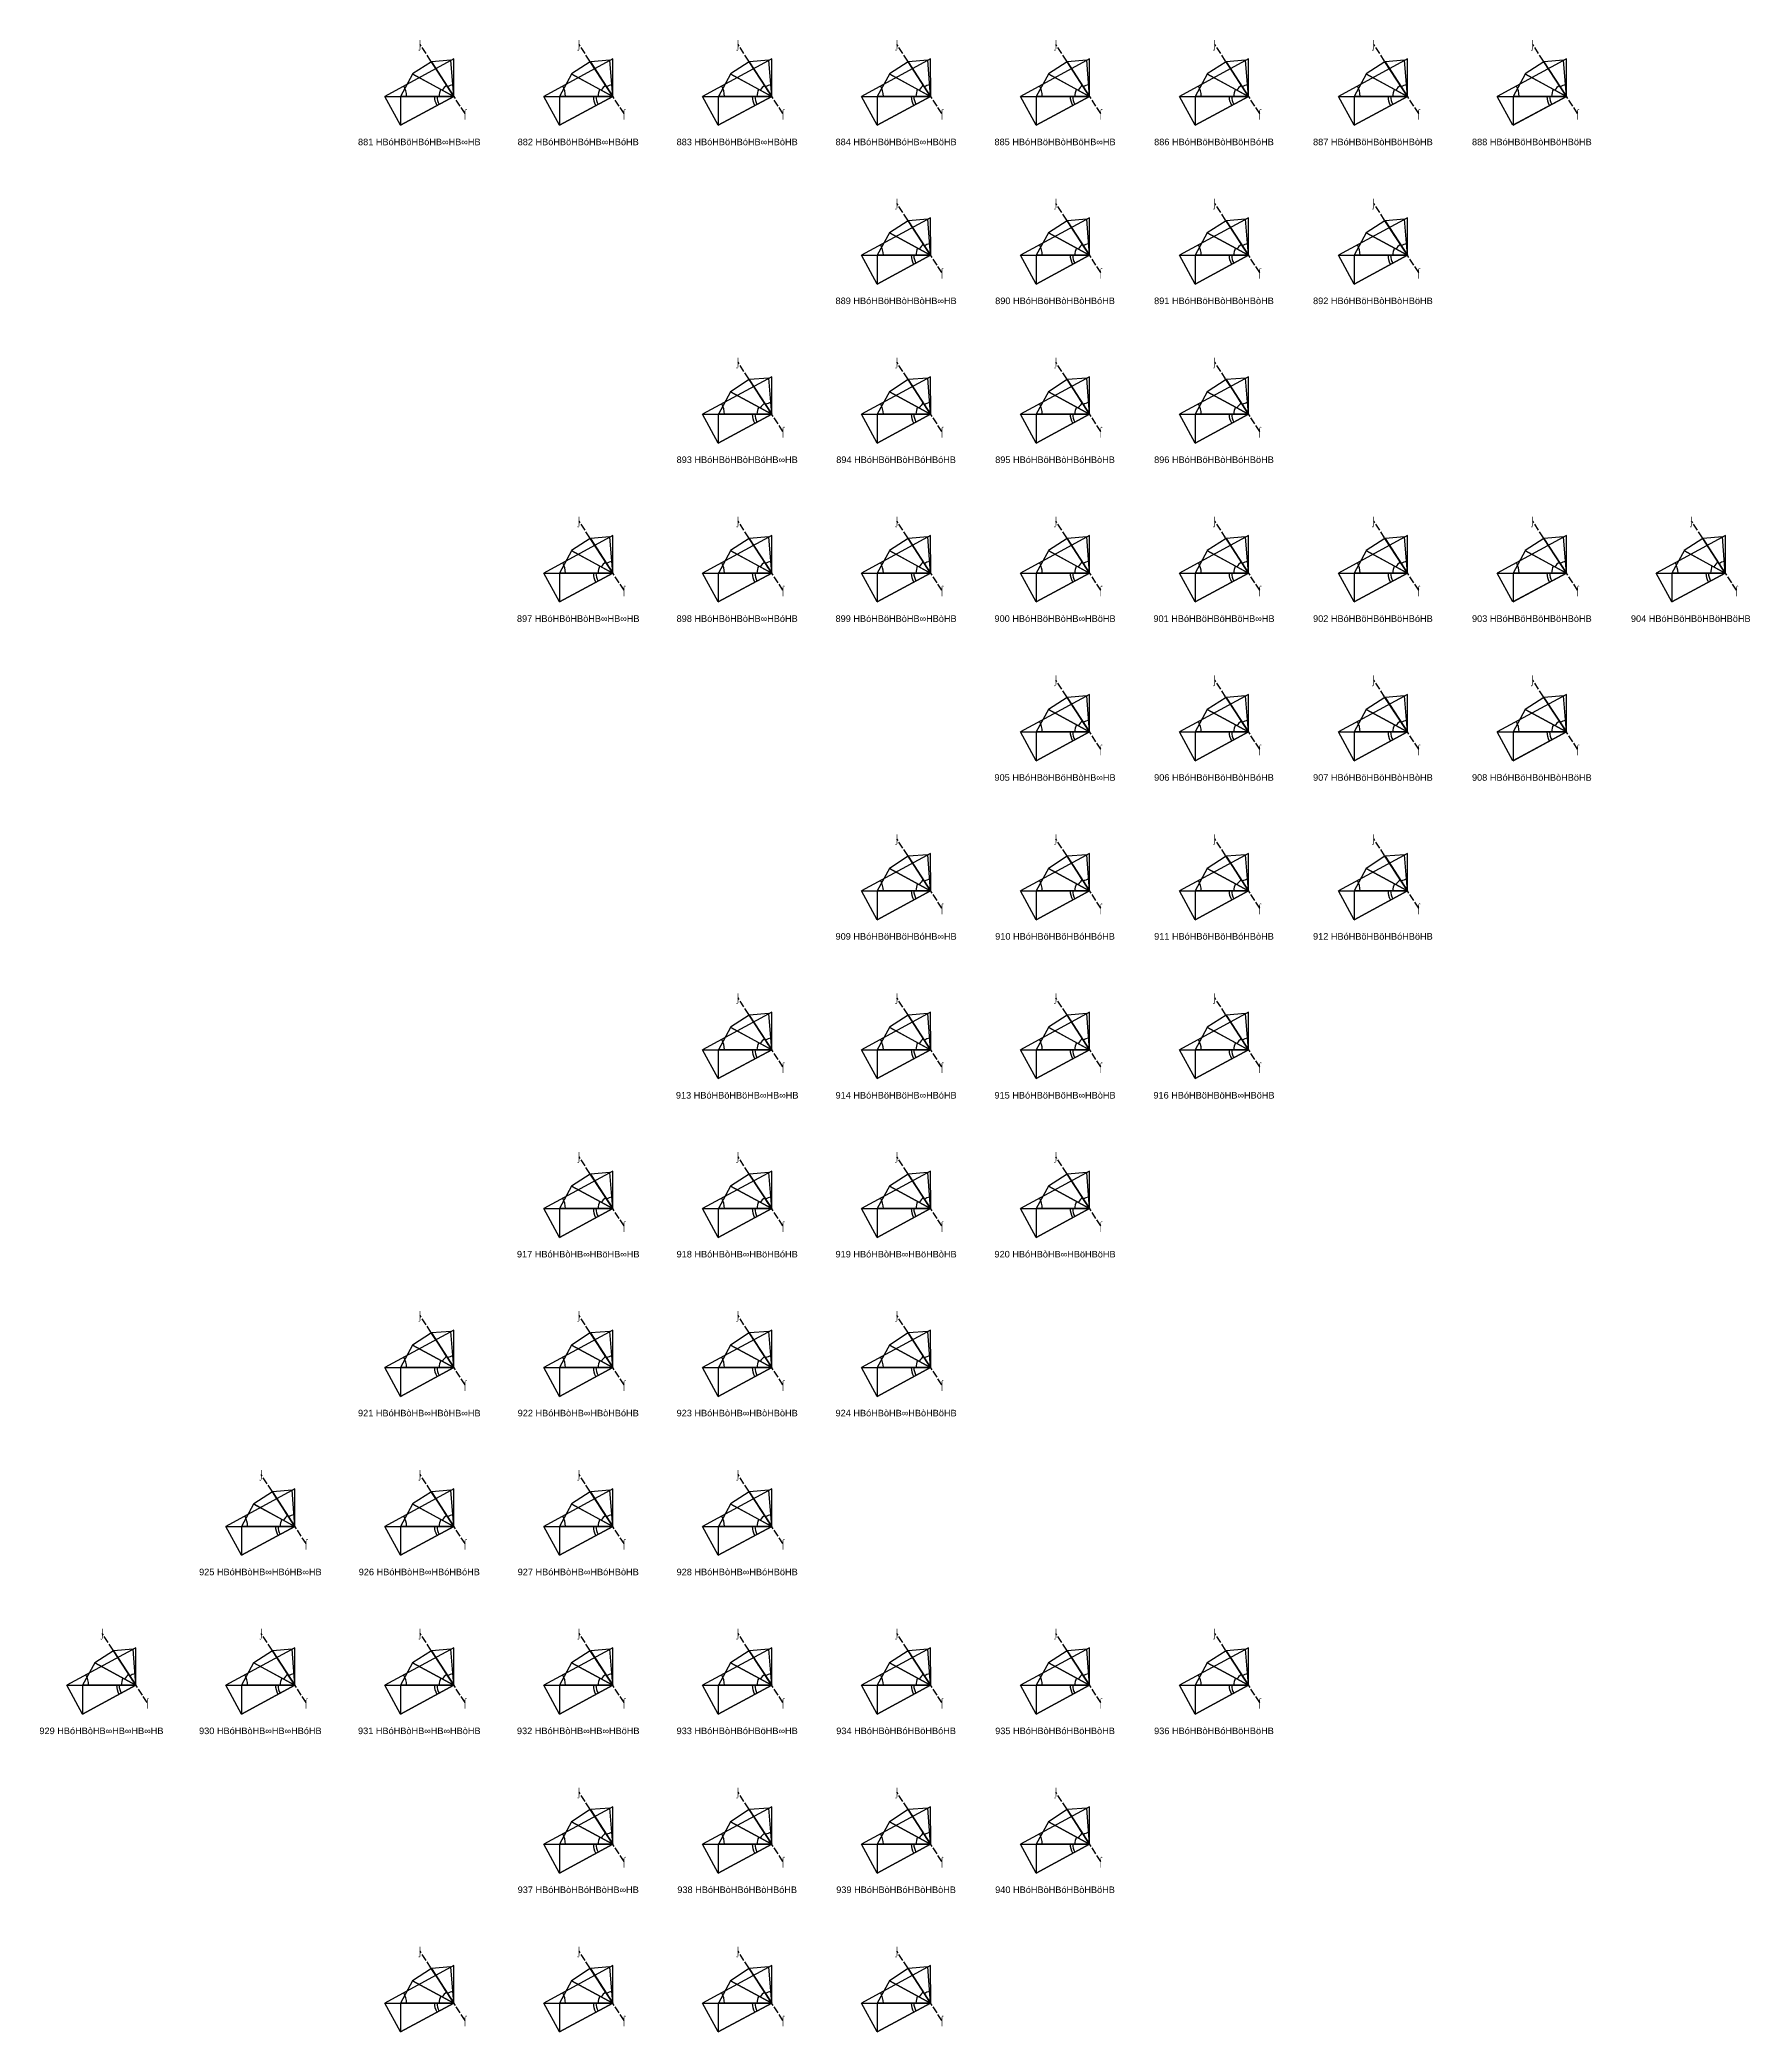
# Model space of a CAD drawing. Header units: millimetres. Extents: x 122552 to 1654769, y -10280102 to 62068.
# Drawn here: x 1023433 to 1310198, y -8023647 to -7689505 of the extents above; entities that cross this region are included whole.
import ezdxf
from ezdxf.enums import TextEntityAlignment as Align

# ---------------------------------------------------------------- set-up
doc = ezdxf.new("R2010")
doc.units = ezdxf.units.MM
doc.linetypes.add('ACAD_ISO02W100', pattern=[15, 12, -3])
for name, color, linetype in [('BASE', 170, 'Continuous'), ('HYPOTENUSE', 20, 'Continuous'), ('PERPENDICULAR', 90, 'Continuous'), ('Standard', 7, 'Continuous')]:
    doc.layers.add(name, color=color, linetype=linetype)
doc.styles.add('Arial', font='arial_0.ttf')

# ---------------------------------------------------------------- blocks, each defined once
blk = doc.blocks.new('fundamental_block_GT')
at = {"color": 4}
blk.add_arc((0, -2), 277, 359.9799, 28.4254, dxfattribs=at)
at = {"layer": 'BASE'}
blk.add_line((0, 0), (879, -7), dxfattribs=at)
at = {"layer": 'HYPOTENUSE'}
blk.add_line((883, 469), (0, 0), dxfattribs=at)
at = {"layer": 'PERPENDICULAR'}
blk.add_line((879, -7), (883, 469), dxfattribs=at)

msp = doc.modelspace()

# ---------------------------------------------------------------- linework, layer by layer
at = {"linetype": 'ACAD_ISO02W100', "ltscale": 100}
for p, q in [((1094732, -7701882), (1087195, -7690287)), ((1121381, -7701882), (1113844, -7690287)), ((1148029, -7701882), (1140493, -7690287)), ((1174678, -7701882), (1167141, -7690287)), ((1201327, -7701882), (1193790, -7690287)), ((1227975, -7701882), (1220439, -7690287)), ((1254624, -7701882), (1247087, -7690287)), ((1281273, -7701882), (1273736, -7690287)), ((1174678, -7728531), (1167141, -7716936)), ((1201327, -7728531), (1193790, -7716936)), ((1227975, -7728531), (1220439, -7716936)), ((1254624, -7728531), (1247087, -7716936)), ((1148029, -7755180), (1140493, -7743584)), ((1174678, -7755180), (1167141, -7743584)), ((1201327, -7755180), (1193790, -7743584)), ((1227975, -7755180), (1220439, -7743584)), ((1121381, -7781828), (1113844, -7770233)), ((1148029, -7781828), (1140493, -7770233)), ((1174678, -7781828), (1167141, -7770233)), ((1201327, -7781828), (1193790, -7770233)), ((1227975, -7781828), (1220439, -7770233)), ((1254624, -7781828), (1247087, -7770233)), ((1281273, -7781828), (1273736, -7770233)), ((1307921, -7781828), (1300385, -7770233)), ((1201327, -7808477), (1193790, -7796882)), ((1227975, -7808477), (1220439, -7796882)), ((1254624, -7808477), (1247087, -7796882)), ((1281273, -7808477), (1273736, -7796882)), ((1174678, -7835126), (1167141, -7823530)), ((1201327, -7835126), (1193790, -7823530)), ((1227975, -7835126), (1220439, -7823530)), ((1254624, -7835126), (1247087, -7823530)), ((1148029, -7861774), (1140493, -7850179)), ((1174678, -7861774), (1167141, -7850179)), ((1201327, -7861774), (1193790, -7850179)), ((1227975, -7861774), (1220439, -7850179)), ((1121381, -7888423), (1113844, -7876828)), ((1148029, -7888423), (1140493, -7876828)), ((1174678, -7888423), (1167141, -7876828)), ((1201327, -7888423), (1193790, -7876828)), ((1094732, -7915072), (1087195, -7903476)), ((1121381, -7915072), (1113844, -7903476)), ((1148029, -7915072), (1140493, -7903476)), ((1174678, -7915072), (1167141, -7903476)), ((1068083, -7941720), (1060547, -7930125)), ((1094732, -7941720), (1087195, -7930125)), ((1121381, -7941720), (1113844, -7930125)), ((1148029, -7941720), (1140493, -7930125)), ((1041435, -7968369), (1033898, -7956774)), ((1068083, -7968369), (1060547, -7956774)), ((1094732, -7968369), (1087195, -7956774)), ((1121381, -7968369), (1113844, -7956774)), ((1148029, -7968369), (1140493, -7956774)), ((1174678, -7968369), (1167141, -7956774)), ((1201327, -7968369), (1193790, -7956774)), ((1227975, -7968369), (1220439, -7956774)), ((1121381, -7995018), (1113844, -7983422)), ((1148029, -7995018), (1140493, -7983422)), ((1174678, -7995018), (1167141, -7983422)), ((1201327, -7995018), (1193790, -7983422)), ((1094732, -8021666), (1087195, -8010071)), ((1121381, -8021666), (1113844, -8010071)), ((1148029, -8021666), (1140493, -8010071)), ((1174678, -8021666), (1167141, -8010071))]:
    msp.add_line(p, q, dxfattribs=at)

# ---------------------------------------------------------------- block references
for p, xscale, yscale, zscale, rotation in [((1092848, -7698983), -11.58735412275403, 11.58735412275403, 11.58735412275403, 27.99999999999958), ((1092848, -7698983), 8.951118371073806, 8.951118371073806, 8.951118371073806, 152.0000000000014), ((1092848, -7698983), 7.867265571234047, 7.867265571234047, 7.867265571234047, 123.5116672382142), ((1092848, -7698983), 6.914651890687963, 6.914651890687963, 6.914651890687963, 95.0233344764155), ((1119497, -7698983), -11.58735412275403, 11.58735412275403, 11.58735412275403, 27.99999999999958), ((1119497, -7698983), 8.951118371073806, 8.951118371073806, 8.951118371073806, 152.0000000000014), ((1119497, -7698983), 7.867265571234047, 7.867265571234047, 7.867265571234047, 123.5116672382142), ((1119497, -7698983), 6.914651890687963, 6.914651890687963, 6.914651890687963, 95.0233344764155), ((1146145, -7698983), -11.58735412275403, 11.58735412275403, 11.58735412275403, 27.99999999999958), ((1146145, -7698983), 8.951118371073806, 8.951118371073806, 8.951118371073806, 152.0000000000014), ((1146145, -7698983), 7.867265571234047, 7.867265571234047, 7.867265571234047, 123.5116672382142), ((1146145, -7698983), 6.914651890687963, 6.914651890687963, 6.914651890687963, 95.0233344764155), ((1172794, -7698983), -11.58735412275403, 11.58735412275403, 11.58735412275403, 27.99999999999958), ((1172794, -7698983), 8.951118371073806, 8.951118371073806, 8.951118371073806, 152.0000000000014), ((1172794, -7698983), 7.867265571234047, 7.867265571234047, 7.867265571234047, 123.5116672382142), ((1172794, -7698983), 6.914651890687963, 6.914651890687963, 6.914651890687963, 95.0233344764155), ((1199443, -7698983), -11.58735412275403, 11.58735412275403, 11.58735412275403, 27.99999999999958), ((1199443, -7698983), 8.951118371073806, 8.951118371073806, 8.951118371073806, 152.0000000000014), ((1199443, -7698983), 7.867265571234047, 7.867265571234047, 7.867265571234047, 123.5116672382142), ((1199443, -7698983), 6.914651890687963, 6.914651890687963, 6.914651890687963, 95.0233344764155), ((1226091, -7698983), -11.58735412275403, 11.58735412275403, 11.58735412275403, 27.99999999999958), ((1226091, -7698983), 8.951118371073806, 8.951118371073806, 8.951118371073806, 152.0000000000014), ((1226091, -7698983), 7.867265571234047, 7.867265571234047, 7.867265571234047, 123.5116672382142), ((1226091, -7698983), 6.914651890687963, 6.914651890687963, 6.914651890687963, 95.0233344764155), ((1252740, -7698983), -11.58735412275403, 11.58735412275403, 11.58735412275403, 27.99999999999958), ((1252740, -7698983), 8.951118371073806, 8.951118371073806, 8.951118371073806, 152.0000000000014), ((1252740, -7698983), 7.867265571234047, 7.867265571234047, 7.867265571234047, 123.5116672382142), ((1252740, -7698983), 6.914651890687963, 6.914651890687963, 6.914651890687963, 95.0233344764155), ((1279389, -7698983), -11.58735412275403, 11.58735412275403, 11.58735412275403, 27.99999999999958), ((1279389, -7698983), 8.951118371073806, 8.951118371073806, 8.951118371073806, 152.0000000000014), ((1279389, -7698983), 7.867265571234047, 7.867265571234047, 7.867265571234047, 123.5116672382142), ((1279389, -7698983), 6.914651890687963, 6.914651890687963, 6.914651890687963, 95.0233344764155), ((1092848, -7698983), 10.1842907637361, 10.1842907637361, 10.1842907637361, 180.4883327617911), ((1119497, -7698983), 10.1842907637361, 10.1842907637361, 10.1842907637361, 180.4883327617911), ((1146145, -7698983), 10.1842907637361, 10.1842907637361, 10.1842907637361, 180.4883327617911), ((1172794, -7698983), 10.1842907637361, 10.1842907637361, 10.1842907637361, 180.4883327617911), ((1199443, -7698983), 10.1842907637361, 10.1842907637361, 10.1842907637361, 180.4883327617911), ((1226091, -7698983), 10.1842907637361, 10.1842907637361, 10.1842907637361, 180.4883327617911), ((1252740, -7698983), 10.1842907637361, 10.1842907637361, 10.1842907637361, 180.4883327617911), ((1279389, -7698983), 10.1842907637361, 10.1842907637361, 10.1842907637361, 180.4883327617911), ((1172794, -7725632), -11.58735412275403, 11.58735412275403, 11.58735412275403, 27.99999999999958), ((1172794, -7725632), 8.951118371073806, 8.951118371073806, 8.951118371073806, 152.0000000000014), ((1172794, -7725632), 7.867265571234047, 7.867265571234047, 7.867265571234047, 123.5116672382142), ((1172794, -7725632), 6.914651890687963, 6.914651890687963, 6.914651890687963, 95.0233344764155), ((1199443, -7725632), -11.58735412275403, 11.58735412275403, 11.58735412275403, 27.99999999999958), ((1199443, -7725632), 8.951118371073806, 8.951118371073806, 8.951118371073806, 152.0000000000014), ((1199443, -7725632), 7.867265571234047, 7.867265571234047, 7.867265571234047, 123.5116672382142), ((1199443, -7725632), 6.914651890687963, 6.914651890687963, 6.914651890687963, 95.0233344764155), ((1226091, -7725632), -11.58735412275403, 11.58735412275403, 11.58735412275403, 27.99999999999958), ((1226091, -7725632), 8.951118371073806, 8.951118371073806, 8.951118371073806, 152.0000000000014), ((1226091, -7725632), 7.867265571234047, 7.867265571234047, 7.867265571234047, 123.5116672382142), ((1226091, -7725632), 6.914651890687963, 6.914651890687963, 6.914651890687963, 95.0233344764155), ((1252740, -7725632), -11.58735412275403, 11.58735412275403, 11.58735412275403, 27.99999999999958), ((1252740, -7725632), 8.951118371073806, 8.951118371073806, 8.951118371073806, 152.0000000000014), ((1252740, -7725632), 7.867265571234047, 7.867265571234047, 7.867265571234047, 123.5116672382142), ((1252740, -7725632), 6.914651890687963, 6.914651890687963, 6.914651890687963, 95.0233344764155), ((1172794, -7725632), 10.1842907637361, 10.1842907637361, 10.1842907637361, 180.4883327617911), ((1199443, -7725632), 10.1842907637361, 10.1842907637361, 10.1842907637361, 180.4883327617911), ((1226091, -7725632), 10.1842907637361, 10.1842907637361, 10.1842907637361, 180.4883327617911), ((1252740, -7725632), 10.1842907637361, 10.1842907637361, 10.1842907637361, 180.4883327617911), ((1146145, -7752281), -11.58735412275403, 11.58735412275403, 11.58735412275403, 27.99999999999958), ((1146145, -7752281), 8.951118371073806, 8.951118371073806, 8.951118371073806, 152.0000000000014), ((1146145, -7752281), 7.867265571234047, 7.867265571234047, 7.867265571234047, 123.5116672382142), ((1146145, -7752281), 6.914651890687963, 6.914651890687963, 6.914651890687963, 95.0233344764155), ((1172794, -7752281), -11.58735412275403, 11.58735412275403, 11.58735412275403, 27.99999999999958), ((1172794, -7752281), 8.951118371073806, 8.951118371073806, 8.951118371073806, 152.0000000000014), ((1172794, -7752281), 7.867265571234047, 7.867265571234047, 7.867265571234047, 123.5116672382142), ((1172794, -7752281), 6.914651890687963, 6.914651890687963, 6.914651890687963, 95.0233344764155), ((1199443, -7752281), -11.58735412275403, 11.58735412275403, 11.58735412275403, 27.99999999999958), ((1199443, -7752281), 8.951118371073806, 8.951118371073806, 8.951118371073806, 152.0000000000014), ((1199443, -7752281), 7.867265571234047, 7.867265571234047, 7.867265571234047, 123.5116672382142), ((1199443, -7752281), 6.914651890687963, 6.914651890687963, 6.914651890687963, 95.0233344764155), ((1226091, -7752281), -11.58735412275403, 11.58735412275403, 11.58735412275403, 27.99999999999958), ((1226091, -7752281), 8.951118371073806, 8.951118371073806, 8.951118371073806, 152.0000000000014), ((1226091, -7752281), 7.867265571234047, 7.867265571234047, 7.867265571234047, 123.5116672382142), ((1226091, -7752281), 6.914651890687963, 6.914651890687963, 6.914651890687963, 95.0233344764155), ((1146145, -7752281), 10.1842907637361, 10.1842907637361, 10.1842907637361, 180.4883327617911), ((1172794, -7752281), 10.1842907637361, 10.1842907637361, 10.1842907637361, 180.4883327617911), ((1199443, -7752281), 10.1842907637361, 10.1842907637361, 10.1842907637361, 180.4883327617911), ((1226091, -7752281), 10.1842907637361, 10.1842907637361, 10.1842907637361, 180.4883327617911), ((1119497, -7778929), -11.58735412275403, 11.58735412275403, 11.58735412275403, 27.99999999999958), ((1119497, -7778929), 8.951118371073806, 8.951118371073806, 8.951118371073806, 152.0000000000014), ((1119497, -7778929), 7.867265571234047, 7.867265571234047, 7.867265571234047, 123.5116672382142), ((1119497, -7778929), 6.914651890687963, 6.914651890687963, 6.914651890687963, 95.0233344764155), ((1146145, -7778929), -11.58735412275403, 11.58735412275403, 11.58735412275403, 27.99999999999958), ((1146145, -7778929), 8.951118371073806, 8.951118371073806, 8.951118371073806, 152.0000000000014), ((1146145, -7778929), 7.867265571234047, 7.867265571234047, 7.867265571234047, 123.5116672382142), ((1146145, -7778929), 6.914651890687963, 6.914651890687963, 6.914651890687963, 95.0233344764155), ((1172794, -7778929), -11.58735412275403, 11.58735412275403, 11.58735412275403, 27.99999999999958), ((1172794, -7778929), 8.951118371073806, 8.951118371073806, 8.951118371073806, 152.0000000000014), ((1172794, -7778929), 7.867265571234047, 7.867265571234047, 7.867265571234047, 123.5116672382142), ((1172794, -7778929), 6.914651890687963, 6.914651890687963, 6.914651890687963, 95.0233344764155), ((1199443, -7778929), -11.58735412275403, 11.58735412275403, 11.58735412275403, 27.99999999999958), ((1199443, -7778929), 8.951118371073806, 8.951118371073806, 8.951118371073806, 152.0000000000014), ((1199443, -7778929), 7.867265571234047, 7.867265571234047, 7.867265571234047, 123.5116672382142), ((1199443, -7778929), 6.914651890687963, 6.914651890687963, 6.914651890687963, 95.0233344764155), ((1226091, -7778929), -11.58735412275403, 11.58735412275403, 11.58735412275403, 27.99999999999958), ((1226091, -7778929), 8.951118371073806, 8.951118371073806, 8.951118371073806, 152.0000000000014), ((1226091, -7778929), 7.867265571234047, 7.867265571234047, 7.867265571234047, 123.5116672382142), ((1226091, -7778929), 6.914651890687963, 6.914651890687963, 6.914651890687963, 95.0233344764155), ((1252740, -7778929), -11.58735412275403, 11.58735412275403, 11.58735412275403, 27.99999999999958), ((1252740, -7778929), 8.951118371073806, 8.951118371073806, 8.951118371073806, 152.0000000000014), ((1252740, -7778929), 7.867265571234047, 7.867265571234047, 7.867265571234047, 123.5116672382142), ((1252740, -7778929), 6.914651890687963, 6.914651890687963, 6.914651890687963, 95.0233344764155), ((1279389, -7778929), -11.58735412275403, 11.58735412275403, 11.58735412275403, 27.99999999999958), ((1279389, -7778929), 8.951118371073806, 8.951118371073806, 8.951118371073806, 152.0000000000014), ((1279389, -7778929), 7.867265571234047, 7.867265571234047, 7.867265571234047, 123.5116672382142), ((1279389, -7778929), 6.914651890687963, 6.914651890687963, 6.914651890687963, 95.0233344764155), ((1306037, -7778929), -11.58735412275403, 11.58735412275403, 11.58735412275403, 27.99999999999958), ((1306037, -7778929), 8.951118371073806, 8.951118371073806, 8.951118371073806, 152.0000000000014), ((1306037, -7778929), 7.867265571234047, 7.867265571234047, 7.867265571234047, 123.5116672382142), ((1306037, -7778929), 6.914651890687963, 6.914651890687963, 6.914651890687963, 95.0233344764155), ((1119497, -7778929), 10.1842907637361, 10.1842907637361, 10.1842907637361, 180.4883327617911), ((1146145, -7778929), 10.1842907637361, 10.1842907637361, 10.1842907637361, 180.4883327617911), ((1172794, -7778929), 10.1842907637361, 10.1842907637361, 10.1842907637361, 180.4883327617911), ((1199443, -7778929), 10.1842907637361, 10.1842907637361, 10.1842907637361, 180.4883327617911), ((1226091, -7778929), 10.1842907637361, 10.1842907637361, 10.1842907637361, 180.4883327617911), ((1252740, -7778929), 10.1842907637361, 10.1842907637361, 10.1842907637361, 180.4883327617911), ((1279389, -7778929), 10.1842907637361, 10.1842907637361, 10.1842907637361, 180.4883327617911), ((1306037, -7778929), 10.1842907637361, 10.1842907637361, 10.1842907637361, 180.4883327617911), ((1199443, -7805578), -11.58735412275403, 11.58735412275403, 11.58735412275403, 27.99999999999958), ((1199443, -7805578), 8.951118371073806, 8.951118371073806, 8.951118371073806, 152.0000000000014), ((1199443, -7805578), 7.867265571234047, 7.867265571234047, 7.867265571234047, 123.5116672382142), ((1199443, -7805578), 6.914651890687963, 6.914651890687963, 6.914651890687963, 95.0233344764155), ((1226091, -7805578), -11.58735412275403, 11.58735412275403, 11.58735412275403, 27.99999999999958), ((1226091, -7805578), 8.951118371073806, 8.951118371073806, 8.951118371073806, 152.0000000000014), ((1226091, -7805578), 7.867265571234047, 7.867265571234047, 7.867265571234047, 123.5116672382142), ((1226091, -7805578), 6.914651890687963, 6.914651890687963, 6.914651890687963, 95.0233344764155), ((1252740, -7805578), -11.58735412275403, 11.58735412275403, 11.58735412275403, 27.99999999999958), ((1252740, -7805578), 8.951118371073806, 8.951118371073806, 8.951118371073806, 152.0000000000014), ((1252740, -7805578), 7.867265571234047, 7.867265571234047, 7.867265571234047, 123.5116672382142), ((1252740, -7805578), 6.914651890687963, 6.914651890687963, 6.914651890687963, 95.0233344764155), ((1279389, -7805578), -11.58735412275403, 11.58735412275403, 11.58735412275403, 27.99999999999958), ((1279389, -7805578), 8.951118371073806, 8.951118371073806, 8.951118371073806, 152.0000000000014), ((1279389, -7805578), 7.867265571234047, 7.867265571234047, 7.867265571234047, 123.5116672382142), ((1279389, -7805578), 6.914651890687963, 6.914651890687963, 6.914651890687963, 95.0233344764155), ((1199443, -7805578), 10.1842907637361, 10.1842907637361, 10.1842907637361, 180.4883327617911), ((1226091, -7805578), 10.1842907637361, 10.1842907637361, 10.1842907637361, 180.4883327617911), ((1252740, -7805578), 10.1842907637361, 10.1842907637361, 10.1842907637361, 180.4883327617911), ((1279389, -7805578), 10.1842907637361, 10.1842907637361, 10.1842907637361, 180.4883327617911), ((1172794, -7832227), -11.58735412275403, 11.58735412275403, 11.58735412275403, 27.99999999999958), ((1172794, -7832227), 8.951118371073806, 8.951118371073806, 8.951118371073806, 152.0000000000014), ((1172794, -7832227), 7.867265571234047, 7.867265571234047, 7.867265571234047, 123.5116672382142), ((1172794, -7832227), 6.914651890687963, 6.914651890687963, 6.914651890687963, 95.0233344764155), ((1199443, -7832227), -11.58735412275403, 11.58735412275403, 11.58735412275403, 27.99999999999958), ((1199443, -7832227), 8.951118371073806, 8.951118371073806, 8.951118371073806, 152.0000000000014), ((1199443, -7832227), 7.867265571234047, 7.867265571234047, 7.867265571234047, 123.5116672382142), ((1199443, -7832227), 6.914651890687963, 6.914651890687963, 6.914651890687963, 95.0233344764155), ((1226091, -7832227), -11.58735412275403, 11.58735412275403, 11.58735412275403, 27.99999999999958), ((1226091, -7832227), 8.951118371073806, 8.951118371073806, 8.951118371073806, 152.0000000000014), ((1226091, -7832227), 7.867265571234047, 7.867265571234047, 7.867265571234047, 123.5116672382142), ((1226091, -7832227), 6.914651890687963, 6.914651890687963, 6.914651890687963, 95.0233344764155), ((1252740, -7832227), -11.58735412275403, 11.58735412275403, 11.58735412275403, 27.99999999999958), ((1252740, -7832227), 8.951118371073806, 8.951118371073806, 8.951118371073806, 152.0000000000014), ((1252740, -7832227), 7.867265571234047, 7.867265571234047, 7.867265571234047, 123.5116672382142), ((1252740, -7832227), 6.914651890687963, 6.914651890687963, 6.914651890687963, 95.0233344764155), ((1172794, -7832227), 10.1842907637361, 10.1842907637361, 10.1842907637361, 180.4883327617911), ((1199443, -7832227), 10.1842907637361, 10.1842907637361, 10.1842907637361, 180.4883327617911), ((1226091, -7832227), 10.1842907637361, 10.1842907637361, 10.1842907637361, 180.4883327617911), ((1252740, -7832227), 10.1842907637361, 10.1842907637361, 10.1842907637361, 180.4883327617911), ((1146145, -7858875), -11.58735412275403, 11.58735412275403, 11.58735412275403, 27.99999999999958), ((1146145, -7858875), 8.951118371073806, 8.951118371073806, 8.951118371073806, 152.0000000000014), ((1146145, -7858875), 7.867265571234047, 7.867265571234047, 7.867265571234047, 123.5116672382142), ((1146145, -7858875), 6.914651890687963, 6.914651890687963, 6.914651890687963, 95.0233344764155), ((1172794, -7858875), -11.58735412275403, 11.58735412275403, 11.58735412275403, 27.99999999999958), ((1172794, -7858875), 8.951118371073806, 8.951118371073806, 8.951118371073806, 152.0000000000014), ((1172794, -7858875), 7.867265571234047, 7.867265571234047, 7.867265571234047, 123.5116672382142), ((1172794, -7858875), 6.914651890687963, 6.914651890687963, 6.914651890687963, 95.0233344764155), ((1199443, -7858875), -11.58735412275403, 11.58735412275403, 11.58735412275403, 27.99999999999958), ((1199443, -7858875), 8.951118371073806, 8.951118371073806, 8.951118371073806, 152.0000000000014), ((1199443, -7858875), 7.867265571234047, 7.867265571234047, 7.867265571234047, 123.5116672382142), ((1199443, -7858875), 6.914651890687963, 6.914651890687963, 6.914651890687963, 95.0233344764155), ((1226091, -7858875), -11.58735412275403, 11.58735412275403, 11.58735412275403, 27.99999999999958), ((1226091, -7858875), 8.951118371073806, 8.951118371073806, 8.951118371073806, 152.0000000000014), ((1226091, -7858875), 7.867265571234047, 7.867265571234047, 7.867265571234047, 123.5116672382142), ((1226091, -7858875), 6.914651890687963, 6.914651890687963, 6.914651890687963, 95.0233344764155), ((1146145, -7858875), 10.1842907637361, 10.1842907637361, 10.1842907637361, 180.4883327617911), ((1172794, -7858875), 10.1842907637361, 10.1842907637361, 10.1842907637361, 180.4883327617911), ((1199443, -7858875), 10.1842907637361, 10.1842907637361, 10.1842907637361, 180.4883327617911), ((1226091, -7858875), 10.1842907637361, 10.1842907637361, 10.1842907637361, 180.4883327617911), ((1119497, -7885524), -11.58735412275403, 11.58735412275403, 11.58735412275403, 27.99999999999958), ((1119497, -7885524), 8.951118371073443, 8.951118371073443, 8.951118371073443, 151.9999999999985), ((1119497, -7885524), 7.867265571233637, 7.867265571233637, 7.867265571233637, 123.5116672382125), ((1119497, -7885524), 6.914651890687836, 6.914651890687836, 6.914651890687836, 95.02333447641388), ((1146145, -7885524), -11.58735412275403, 11.58735412275403, 11.58735412275403, 27.99999999999958), ((1146145, -7885524), 8.951118371073443, 8.951118371073443, 8.951118371073443, 151.9999999999985), ((1146145, -7885524), 7.867265571233637, 7.867265571233637, 7.867265571233637, 123.5116672382125), ((1146145, -7885524), 6.914651890687836, 6.914651890687836, 6.914651890687836, 95.02333447641388), ((1172794, -7885524), -11.58735412275403, 11.58735412275403, 11.58735412275403, 27.99999999999958), ((1172794, -7885524), 8.951118371073443, 8.951118371073443, 8.951118371073443, 151.9999999999985), ((1172794, -7885524), 7.867265571233637, 7.867265571233637, 7.867265571233637, 123.5116672382125), ((1172794, -7885524), 6.914651890687836, 6.914651890687836, 6.914651890687836, 95.02333447641388), ((1199443, -7885524), -11.58735412275403, 11.58735412275403, 11.58735412275403, 27.99999999999958), ((1199443, -7885524), 8.951118371073443, 8.951118371073443, 8.951118371073443, 151.9999999999985), ((1199443, -7885524), 7.867265571233637, 7.867265571233637, 7.867265571233637, 123.5116672382125), ((1199443, -7885524), 6.914651890687836, 6.914651890687836, 6.914651890687836, 95.02333447641388), ((1119497, -7885524), 10.184290763736, 10.184290763736, 10.184290763736, 180.4883327617911), ((1146145, -7885524), 10.184290763736, 10.184290763736, 10.184290763736, 180.4883327617911), ((1172794, -7885524), 10.184290763736, 10.184290763736, 10.184290763736, 180.4883327617911), ((1199443, -7885524), 10.184290763736, 10.184290763736, 10.184290763736, 180.4883327617911), ((1092848, -7912173), -11.58735412275403, 11.58735412275403, 11.58735412275403, 27.99999999999958), ((1092848, -7912173), 8.951118371073443, 8.951118371073443, 8.951118371073443, 151.9999999999985), ((1092848, -7912173), 7.867265571233637, 7.867265571233637, 7.867265571233637, 123.5116672382125), ((1092848, -7912173), 6.914651890687836, 6.914651890687836, 6.914651890687836, 95.02333447641388), ((1119497, -7912173), -11.58735412275403, 11.58735412275403, 11.58735412275403, 27.99999999999958), ((1119497, -7912173), 8.951118371073443, 8.951118371073443, 8.951118371073443, 151.9999999999985), ((1119497, -7912173), 7.867265571233637, 7.867265571233637, 7.867265571233637, 123.5116672382125), ((1119497, -7912173), 6.914651890687836, 6.914651890687836, 6.914651890687836, 95.02333447641388), ((1146145, -7912173), -11.58735412275403, 11.58735412275403, 11.58735412275403, 27.99999999999958), ((1146145, -7912173), 8.951118371073443, 8.951118371073443, 8.951118371073443, 151.9999999999985), ((1146145, -7912173), 7.867265571233637, 7.867265571233637, 7.867265571233637, 123.5116672382125), ((1146145, -7912173), 6.914651890687836, 6.914651890687836, 6.914651890687836, 95.02333447641388), ((1172794, -7912173), -11.58735412275403, 11.58735412275403, 11.58735412275403, 27.99999999999958), ((1172794, -7912173), 8.951118371073443, 8.951118371073443, 8.951118371073443, 151.9999999999985), ((1172794, -7912173), 7.867265571233637, 7.867265571233637, 7.867265571233637, 123.5116672382125), ((1172794, -7912173), 6.914651890687836, 6.914651890687836, 6.914651890687836, 95.02333447641388), ((1092848, -7912173), 10.184290763736, 10.184290763736, 10.184290763736, 180.4883327617911), ((1119497, -7912173), 10.184290763736, 10.184290763736, 10.184290763736, 180.4883327617911), ((1146145, -7912173), 10.184290763736, 10.184290763736, 10.184290763736, 180.4883327617911), ((1172794, -7912173), 10.184290763736, 10.184290763736, 10.184290763736, 180.4883327617911), ((1066199, -7938821), -11.58735412275403, 11.58735412275403, 11.58735412275403, 27.99999999999958), ((1066199, -7938821), 8.951118371073443, 8.951118371073443, 8.951118371073443, 151.9999999999985), ((1066199, -7938821), 7.867265571233637, 7.867265571233637, 7.867265571233637, 123.5116672382125), ((1066199, -7938821), 6.914651890687836, 6.914651890687836, 6.914651890687836, 95.02333447641388), ((1092848, -7938821), -11.58735412275403, 11.58735412275403, 11.58735412275403, 27.99999999999958), ((1092848, -7938821), 8.951118371073443, 8.951118371073443, 8.951118371073443, 151.9999999999985), ((1092848, -7938821), 7.867265571233637, 7.867265571233637, 7.867265571233637, 123.5116672382125), ((1092848, -7938821), 6.914651890687836, 6.914651890687836, 6.914651890687836, 95.02333447641388), ((1119497, -7938821), -11.58735412275403, 11.58735412275403, 11.58735412275403, 27.99999999999958), ((1119497, -7938821), 8.951118371073443, 8.951118371073443, 8.951118371073443, 151.9999999999985), ((1119497, -7938821), 7.867265571233637, 7.867265571233637, 7.867265571233637, 123.5116672382125), ((1119497, -7938821), 6.914651890687836, 6.914651890687836, 6.914651890687836, 95.02333447641388), ((1146145, -7938821), -11.58735412275403, 11.58735412275403, 11.58735412275403, 27.99999999999958), ((1146145, -7938821), 8.951118371073443, 8.951118371073443, 8.951118371073443, 151.9999999999985), ((1146145, -7938821), 7.867265571233637, 7.867265571233637, 7.867265571233637, 123.5116672382125), ((1146145, -7938821), 6.914651890687836, 6.914651890687836, 6.914651890687836, 95.02333447641388), ((1066199, -7938821), 10.184290763736, 10.184290763736, 10.184290763736, 180.4883327617911), ((1092848, -7938821), 10.184290763736, 10.184290763736, 10.184290763736, 180.4883327617911), ((1119497, -7938821), 10.184290763736, 10.184290763736, 10.184290763736, 180.4883327617911), ((1146145, -7938821), 10.184290763736, 10.184290763736, 10.184290763736, 180.4883327617911), ((1039551, -7965470), -11.58735412275403, 11.58735412275403, 11.58735412275403, 27.99999999999958), ((1039551, -7965470), 8.951118371073443, 8.951118371073443, 8.951118371073443, 151.9999999999985), ((1039551, -7965470), 7.867265571233637, 7.867265571233637, 7.867265571233637, 123.5116672382125), ((1039551, -7965470), 6.914651890687772, 6.914651890687772, 6.914651890687772, 95.02333447641308), ((1066199, -7965470), -11.58735412275403, 11.58735412275403, 11.58735412275403, 27.99999999999958), ((1066199, -7965470), 8.951118371073443, 8.951118371073443, 8.951118371073443, 151.9999999999985), ((1066199, -7965470), 7.867265571233637, 7.867265571233637, 7.867265571233637, 123.5116672382125), ((1066199, -7965470), 6.914651890687836, 6.914651890687836, 6.914651890687836, 95.02333447641388), ((1092848, -7965470), -11.58735412275403, 11.58735412275403, 11.58735412275403, 27.99999999999958), ((1092848, -7965470), 8.951118371073443, 8.951118371073443, 8.951118371073443, 151.9999999999985), ((1092848, -7965470), 7.867265571233637, 7.867265571233637, 7.867265571233637, 123.5116672382125), ((1092848, -7965470), 6.914651890687836, 6.914651890687836, 6.914651890687836, 95.02333447641388), ((1119497, -7965470), -11.58735412275403, 11.58735412275403, 11.58735412275403, 27.99999999999958), ((1119497, -7965470), 8.951118371073443, 8.951118371073443, 8.951118371073443, 151.9999999999985), ((1119497, -7965470), 7.867265571233637, 7.867265571233637, 7.867265571233637, 123.5116672382125), ((1119497, -7965470), 6.914651890687836, 6.914651890687836, 6.914651890687836, 95.02333447641388), ((1146145, -7965470), -11.58735412275403, 11.58735412275403, 11.58735412275403, 27.99999999999958), ((1146145, -7965470), 8.951118371073562, 8.951118371073562, 8.951118371073562, 151.9999999999985), ((1146145, -7965470), 7.867265571233751, 7.867265571233751, 7.867265571233751, 123.511667238211), ((1146145, -7965470), 6.914651890687708, 6.914651890687708, 6.914651890687708, 95.02333447641226), ((1172794, -7965470), -11.58735412275403, 11.58735412275403, 11.58735412275403, 27.99999999999958), ((1172794, -7965470), 8.951118371073562, 8.951118371073562, 8.951118371073562, 151.9999999999985), ((1172794, -7965470), 7.867265571233751, 7.867265571233751, 7.867265571233751, 123.511667238211), ((1172794, -7965470), 6.914651890687708, 6.914651890687708, 6.914651890687708, 95.02333447641226), ((1199443, -7965470), -11.58735412275403, 11.58735412275403, 11.58735412275403, 27.99999999999958), ((1199443, -7965470), 8.951118371073562, 8.951118371073562, 8.951118371073562, 151.9999999999985), ((1199443, -7965470), 7.867265571233751, 7.867265571233751, 7.867265571233751, 123.511667238211), ((1199443, -7965470), 6.914651890687708, 6.914651890687708, 6.914651890687708, 95.02333447641226), ((1226091, -7965470), -11.58735412275403, 11.58735412275403, 11.58735412275403, 27.99999999999958), ((1226091, -7965470), 8.951118371073562, 8.951118371073562, 8.951118371073562, 151.9999999999985), ((1226091, -7965470), 7.867265571233751, 7.867265571233751, 7.867265571233751, 123.511667238211), ((1226091, -7965470), 6.914651890687708, 6.914651890687708, 6.914651890687708, 95.02333447641226), ((1039551, -7965470), 10.184290763736, 10.184290763736, 10.184290763736, 180.4883327617911), ((1066199, -7965470), 10.184290763736, 10.184290763736, 10.184290763736, 180.4883327617911), ((1092848, -7965470), 10.184290763736, 10.184290763736, 10.184290763736, 180.4883327617911), ((1119497, -7965470), 10.184290763736, 10.184290763736, 10.184290763736, 180.4883327617911), ((1146145, -7965470), 10.184290763736, 10.184290763736, 10.184290763736, 180.4883327617911), ((1172794, -7965470), 10.184290763736, 10.184290763736, 10.184290763736, 180.4883327617911), ((1199443, -7965470), 10.184290763736, 10.184290763736, 10.184290763736, 180.4883327617911), ((1226091, -7965470), 10.184290763736, 10.184290763736, 10.184290763736, 180.4883327617911), ((1119497, -7992119), -11.58735412275403, 11.58735412275403, 11.58735412275403, 27.99999999999958), ((1119497, -7992119), 8.951118371073562, 8.951118371073562, 8.951118371073562, 151.9999999999985), ((1119497, -7992119), 7.867265571233751, 7.867265571233751, 7.867265571233751, 123.511667238211), ((1119497, -7992119), 6.914651890687708, 6.914651890687708, 6.914651890687708, 95.02333447641226), ((1146145, -7992119), -11.58735412275403, 11.58735412275403, 11.58735412275403, 27.99999999999958), ((1146145, -7992119), 8.951118371073562, 8.951118371073562, 8.951118371073562, 151.9999999999985), ((1146145, -7992119), 7.867265571233751, 7.867265571233751, 7.867265571233751, 123.511667238211), ((1146145, -7992119), 6.914651890687708, 6.914651890687708, 6.914651890687708, 95.02333447641226), ((1172794, -7992119), -11.58735412275403, 11.58735412275403, 11.58735412275403, 27.99999999999958), ((1172794, -7992119), 8.951118371073562, 8.951118371073562, 8.951118371073562, 151.9999999999985), ((1172794, -7992119), 7.867265571233751, 7.867265571233751, 7.867265571233751, 123.511667238211), ((1172794, -7992119), 6.914651890687708, 6.914651890687708, 6.914651890687708, 95.02333447641226), ((1199443, -7992119), -11.58735412275403, 11.58735412275403, 11.58735412275403, 27.99999999999958), ((1199443, -7992119), 8.951118371073562, 8.951118371073562, 8.951118371073562, 151.9999999999985), ((1199443, -7992119), 7.867265571233751, 7.867265571233751, 7.867265571233751, 123.511667238211), ((1199443, -7992119), 6.914651890687708, 6.914651890687708, 6.914651890687708, 95.02333447641226), ((1119497, -7992119), 10.184290763736, 10.184290763736, 10.184290763736, 180.4883327617911), ((1146145, -7992119), 10.184290763736, 10.184290763736, 10.184290763736, 180.4883327617911), ((1172794, -7992119), 10.184290763736, 10.184290763736, 10.184290763736, 180.4883327617911), ((1199443, -7992119), 10.184290763736, 10.184290763736, 10.184290763736, 180.4883327617911), ((1092848, -8018767), 6.914651890687708, 6.914651890687708, 6.914651890687708, 95.02333447641226), ((1119497, -8018767), 6.914651890687708, 6.914651890687708, 6.914651890687708, 95.02333447641226), ((1146145, -8018767), 6.914651890687708, 6.914651890687708, 6.914651890687708, 95.02333447641226), ((1172794, -8018767), 6.914651890687708, 6.914651890687708, 6.914651890687708, 95.02333447641226), ((1092848, -8018767), -11.58735412275403, 11.58735412275403, 11.58735412275403, 27.99999999999958), ((1092848, -8018767), 8.951118371073562, 8.951118371073562, 8.951118371073562, 151.9999999999985), ((1092848, -8018767), 7.867265571233751, 7.867265571233751, 7.867265571233751, 123.511667238211), ((1119497, -8018767), -11.58735412275403, 11.58735412275403, 11.58735412275403, 27.99999999999958), ((1119497, -8018767), 8.951118371073562, 8.951118371073562, 8.951118371073562, 151.9999999999985), ((1119497, -8018767), 7.867265571233751, 7.867265571233751, 7.867265571233751, 123.511667238211), ((1146145, -8018767), -11.58735412275403, 11.58735412275403, 11.58735412275403, 27.99999999999958), ((1146145, -8018767), 8.951118371073562, 8.951118371073562, 8.951118371073562, 151.9999999999985), ((1146145, -8018767), 7.867265571233751, 7.867265571233751, 7.867265571233751, 123.511667238211), ((1172794, -8018767), -11.58735412275403, 11.58735412275403, 11.58735412275403, 27.99999999999958), ((1172794, -8018767), 8.951118371073562, 8.951118371073562, 8.951118371073562, 151.9999999999985), ((1172794, -8018767), 7.867265571233751, 7.867265571233751, 7.867265571233751, 123.511667238211), ((1092848, -8018767), 10.184290763736, 10.184290763736, 10.184290763736, 180.4883327617911), ((1119497, -8018767), 10.184290763736, 10.184290763736, 10.184290763736, 180.4883327617911), ((1146145, -8018767), 10.184290763736, 10.184290763736, 10.184290763736, 180.4883327617911), ((1172794, -8018767), 10.184290763736, 10.184290763736, 10.184290763736, 180.4883327617911)]:
    msp.add_blockref('fundamental_block_GT', p, dxfattribs=dict(xscale=xscale, yscale=yscale, zscale=zscale, rotation=rotation))
at = {"layer": 'Standard', "xscale": 13.18371388650824, "yscale": 13.18371388650824, "zscale": 13.18371388650824, "rotation": 0.4883327617913192}
for p in [(1081261, -7698983), (1107909, -7698983), (1134558, -7698983), (1161207, -7698983), (1187855, -7698983), (1214504, -7698983), (1241153, -7698983), (1267801, -7698983), (1161207, -7725632), (1187855, -7725632), (1214504, -7725632), (1241153, -7725632), (1134558, -7752281), (1161207, -7752281), (1187855, -7752281), (1214504, -7752281), (1107909, -7778929), (1134558, -7778929), (1161207, -7778929), (1187855, -7778929), (1214504, -7778929), (1241153, -7778929), (1267801, -7778929), (1294450, -7778929), (1187855, -7805578), (1214504, -7805578), (1241153, -7805578), (1267801, -7805578), (1161207, -7832227), (1187855, -7832227), (1214504, -7832227), (1241153, -7832227), (1134558, -7858875), (1161207, -7858875), (1187855, -7858875), (1214504, -7858875), (1107909, -7885524), (1134558, -7885524), (1161207, -7885524), (1187855, -7885524), (1081261, -7912173), (1107909, -7912173), (1134558, -7912173), (1161207, -7912173), (1054612, -7938821), (1081261, -7938821), (1107909, -7938821), (1134558, -7938821), (1027963, -7965470), (1054612, -7965470), (1081261, -7965470), (1107909, -7965470), (1134558, -7965470), (1161207, -7965470), (1187855, -7965470), (1214504, -7965470), (1107909, -7992119), (1134558, -7992119), (1161207, -7992119), (1187855, -7992119), (1081261, -8018767), (1107909, -8018767), (1134558, -8018767), (1161207, -8018767)]:
    msp.add_blockref('fundamental_block_GT', p, dxfattribs=at)

# ---------------------------------------------------------------- texts
at = {"style": 'Arial'}
for s, p in [('⌡', (1087195, -7690287)), ('⌡', (1113844, -7690287)), ('⌡', (1140493, -7690287)), ('⌡', (1167141, -7690287)), ('⌡', (1193790, -7690287)), ('⌡', (1220439, -7690287)), ('⌡', (1247087, -7690287)), ('⌡', (1273736, -7690287)), ('⌠', (1094732, -7701882)), ('⌠', (1121381, -7701882)), ('⌠', (1148029, -7701882)), ('⌠', (1174678, -7701882)), ('⌠', (1201327, -7701882)), ('⌠', (1227975, -7701882)), ('⌠', (1254624, -7701882)), ('⌠', (1281273, -7701882)), ('881 HBóHBöHBóHB∞HB∞HB', (1087054, -7706628)), ('882 HBóHBöHBóHB∞HBóHB', (1113703, -7706628)), ('883 HBóHBöHBóHB∞HBòHB', (1140352, -7706628)), ('884 HBóHBöHBóHB∞HBöHB', (1167000, -7706628)), ('885 HBóHBöHBòHBöHB∞HB', (1193649, -7706628)), ('886 HBóHBöHBòHBöHBóHB', (1220298, -7706628)), ('887 HBóHBöHBòHBöHBòHB', (1246946, -7706628)), ('888 HBóHBöHBòHBöHBöHB', (1273595, -7706628)), ('⌡', (1167141, -7716936)), ('⌡', (1193790, -7716936)), ('⌡', (1220439, -7716936)), ('⌡', (1247087, -7716936)), ('⌠', (1174678, -7728531)), ('⌠', (1201327, -7728531)), ('⌠', (1227975, -7728531)), ('⌠', (1254624, -7728531)), ('889 HBóHBöHBòHBòHB∞HB', (1167000, -7733276)), ('890 HBóHBöHBòHBòHBóHB', (1193649, -7733276)), ('891 HBóHBöHBòHBòHBòHB', (1220298, -7733276)), ('892 HBóHBöHBòHBòHBöHB', (1246946, -7733276)), ('⌡', (1140493, -7743584)), ('⌡', (1167141, -7743584)), ('⌡', (1193790, -7743584)), ('⌡', (1220439, -7743584)), ('⌠', (1148029, -7755180)), ('⌠', (1174678, -7755180)), ('⌠', (1201327, -7755180)), ('⌠', (1227975, -7755180)), ('893 HBóHBöHBòHBóHB∞HB', (1140352, -7759925)), ('894 HBóHBöHBòHBóHBóHB', (1167000, -7759925)), ('895 HBóHBöHBòHBóHBòHB', (1193649, -7759925)), ('896 HBóHBöHBòHBóHBöHB', (1220298, -7759925)), ('⌡', (1113844, -7770233)), ('⌡', (1140493, -7770233)), ('⌡', (1167141, -7770233)), ('⌡', (1193790, -7770233)), ('⌡', (1220439, -7770233)), ('⌡', (1247087, -7770233)), ('⌡', (1273736, -7770233)), ('⌡', (1300385, -7770233)), ('⌠', (1121381, -7781828)), ('⌠', (1148029, -7781828)), ('⌠', (1174678, -7781828)), ('⌠', (1201327, -7781828)), ('⌠', (1227975, -7781828)), ('⌠', (1254624, -7781828)), ('⌠', (1281273, -7781828)), ('⌠', (1307921, -7781828)), ('897 HBóHBöHBòHB∞HB∞HB', (1113703, -7786574)), ('898 HBóHBöHBòHB∞HBóHB', (1140352, -7786574)), ('899 HBóHBöHBòHB∞HBòHB', (1167000, -7786574)), ('900 HBóHBöHBòHB∞HBöHB', (1193649, -7786574)), ('901 HBóHBöHBöHBöHB∞HB', (1220298, -7786574)), ('902 HBóHBöHBöHBöHBóHB', (1246946, -7786574)), ('903 HBóHBöHBöHBöHBòHB', (1273595, -7786574)), ('904 HBóHBöHBöHBöHBöHB', (1300244, -7786574)), ('⌡', (1193790, -7796882)), ('⌡', (1220439, -7796882)), ('⌡', (1247087, -7796882)), ('⌡', (1273736, -7796882)), ('⌠', (1201327, -7808477)), ('⌠', (1227975, -7808477)), ('⌠', (1254624, -7808477)), ('⌠', (1281273, -7808477)), ('905 HBóHBöHBöHBòHB∞HB', (1193649, -7813222)), ('906 HBóHBöHBöHBòHBóHB', (1220298, -7813222)), ('907 HBóHBöHBöHBòHBòHB', (1246946, -7813222)), ('908 HBóHBöHBöHBòHBöHB', (1273595, -7813222)), ('⌡', (1167141, -7823530)), ('⌡', (1193790, -7823530)), ('⌡', (1220439, -7823530)), ('⌡', (1247087, -7823530)), ('⌠', (1174678, -7835126)), ('⌠', (1201327, -7835126)), ('⌠', (1227975, -7835126)), ('⌠', (1254624, -7835126)), ('909 HBóHBöHBöHBóHB∞HB', (1167000, -7839871)), ('910 HBóHBöHBöHBóHBóHB', (1193649, -7839871)), ('911 HBóHBöHBöHBóHBòHB', (1220298, -7839871)), ('912 HBóHBöHBöHBóHBöHB', (1246946, -7839871)), ('⌡', (1140493, -7850179)), ('⌡', (1167141, -7850179)), ('⌡', (1193790, -7850179)), ('⌡', (1220439, -7850179)), ('⌠', (1148029, -7861774)), ('⌠', (1174678, -7861774)), ('⌠', (1201327, -7861774)), ('⌠', (1227975, -7861774)), ('913 HBóHBöHBöHB∞HB∞HB', (1140352, -7866520)), ('914 HBóHBöHBöHB∞HBóHB', (1167000, -7866520)), ('915 HBóHBöHBöHB∞HBòHB', (1193649, -7866520)), ('916 HBóHBöHBöHB∞HBöHB', (1220298, -7866520)), ('⌡', (1113844, -7876828)), ('⌡', (1140493, -7876828)), ('⌡', (1167141, -7876828)), ('⌡', (1193790, -7876828)), ('⌠', (1121381, -7888423)), ('⌠', (1148029, -7888423)), ('⌠', (1174678, -7888423)), ('⌠', (1201327, -7888423)), ('917 HBóHBòHB∞HBöHB∞HB', (1113703, -7893168)), ('918 HBóHBòHB∞HBöHBóHB', (1140352, -7893168)), ('919 HBóHBòHB∞HBöHBòHB', (1167000, -7893168)), ('920 HBóHBòHB∞HBöHBöHB', (1193649, -7893168)), ('⌡', (1087195, -7903476)), ('⌡', (1113844, -7903476)), ('⌡', (1140493, -7903476)), ('⌡', (1167141, -7903476)), ('⌠', (1094732, -7915072)), ('⌠', (1121381, -7915072)), ('⌠', (1148029, -7915072)), ('⌠', (1174678, -7915072)), ('921 HBóHBòHB∞HBòHB∞HB', (1087054, -7919817)), ('922 HBóHBòHB∞HBòHBóHB', (1113703, -7919817)), ('923 HBóHBòHB∞HBòHBòHB', (1140352, -7919817)), ('924 HBóHBòHB∞HBòHBöHB', (1167000, -7919817)), ('⌡', (1060547, -7930125)), ('⌡', (1087195, -7930125)), ('⌡', (1113844, -7930125)), ('⌡', (1140493, -7930125)), ('⌠', (1068083, -7941720)), ('⌠', (1094732, -7941720)), ('⌠', (1121381, -7941720)), ('⌠', (1148029, -7941720)), ('925 HBóHBòHB∞HBóHB∞HB', (1060406, -7946466)), ('926 HBóHBòHB∞HBóHBóHB', (1087054, -7946466)), ('927 HBóHBòHB∞HBóHBòHB', (1113703, -7946466)), ('928 HBóHBòHB∞HBóHBöHB', (1140352, -7946466)), ('⌡', (1033898, -7956774)), ('⌡', (1060547, -7956774)), ('⌡', (1087195, -7956774)), ('⌡', (1113844, -7956774)), ('⌡', (1140493, -7956774)), ('⌡', (1167141, -7956774)), ('⌡', (1193790, -7956774)), ('⌡', (1220439, -7956774)), ('⌠', (1041435, -7968369)), ('⌠', (1068083, -7968369)), ('⌠', (1094732, -7968369)), ('⌠', (1121381, -7968369)), ('⌠', (1148029, -7968369)), ('⌠', (1174678, -7968369)), ('⌠', (1201327, -7968369)), ('⌠', (1227975, -7968369)), ('929 HBóHBòHB∞HB∞HB∞HB', (1033757, -7973114)), ('930 HBóHBòHB∞HB∞HBóHB', (1060406, -7973114)), ('931 HBóHBòHB∞HB∞HBòHB', (1087054, -7973114)), ('932 HBóHBòHB∞HB∞HBöHB', (1113703, -7973114)), ('933 HBóHBòHBóHBöHB∞HB', (1140352, -7973114)), ('934 HBóHBòHBóHBöHBóHB', (1167000, -7973114)), ('935 HBóHBòHBóHBöHBòHB', (1193649, -7973114)), ('936 HBóHBòHBóHBöHBöHB', (1220298, -7973114)), ('⌡', (1113844, -7983422)), ('⌡', (1140493, -7983422)), ('⌡', (1167141, -7983422)), ('⌡', (1193790, -7983422)), ('⌠', (1121381, -7995018)), ('⌠', (1148029, -7995018)), ('⌠', (1174678, -7995018)), ('⌠', (1201327, -7995018)), ('937 HBóHBòHBóHBòHB∞HB', (1113703, -7999763)), ('938 HBóHBòHBóHBòHBóHB', (1140352, -7999763)), ('939 HBóHBòHBóHBòHBòHB', (1167000, -7999763)), ('940 HBóHBòHBóHBòHBöHB', (1193649, -7999763)), ('⌡', (1087195, -8010071)), ('⌡', (1113844, -8010071)), ('⌡', (1140493, -8010071)), ('⌡', (1167141, -8010071)), ('⌠', (1094732, -8021666)), ('⌠', (1121381, -8021666)), ('⌠', (1148029, -8021666)), ('⌠', (1174678, -8021666))]:
    msp.add_text(s, height=1100, dxfattribs=at).set_placement(p, align=Align.MIDDLE_CENTER)

doc.saveas('drawing.dxf')
